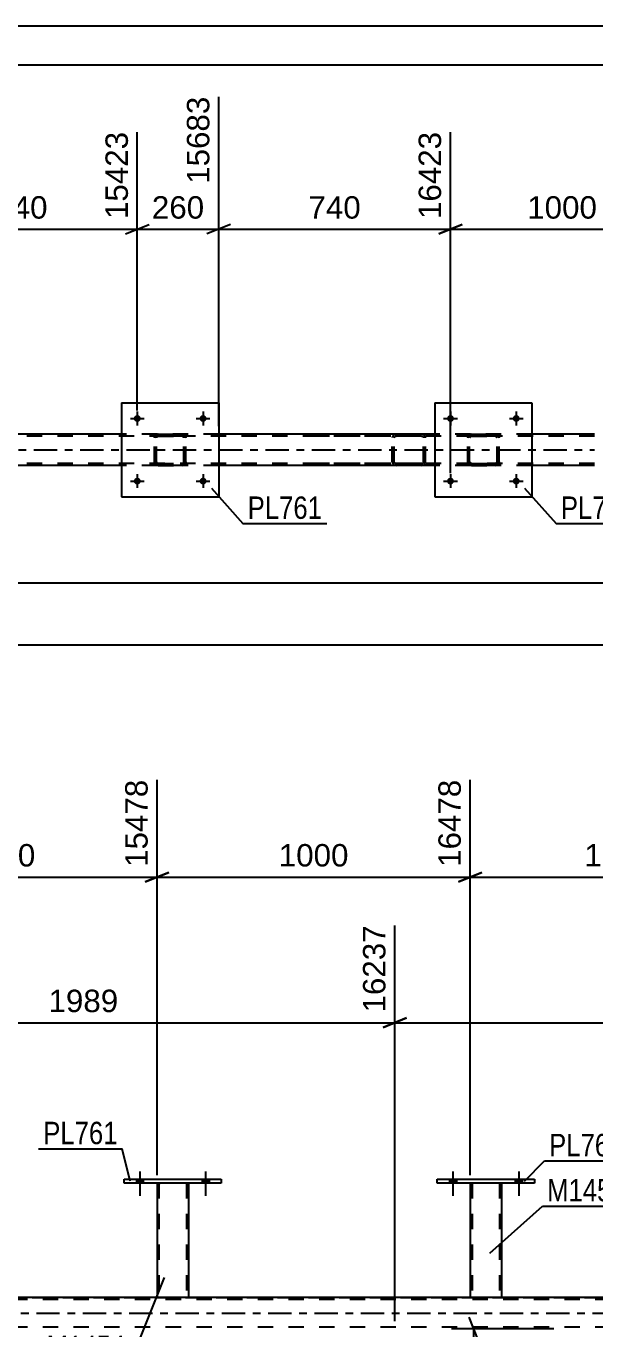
# Model space of a CAD drawing. Header units: millimetres. Extents: x 0 to 841, y 0 to 594.
# Drawn here: x 669.9 to 742.6, y 427.5 to 594 of the extents above; entities that cross this region are included whole.
import ezdxf

# ---------------------------------------------------------------- set-up
doc = ezdxf.new("R2010")
doc.units = ezdxf.units.MM
doc.linetypes.add('DXK_LINE_DOT2', pattern=[3.9198, 1.9599, -1.9599])
doc.linetypes.add('DXK_LINE_DOT3', pattern=[5.9187, 2.979, -0.9799, 0.9799, -0.9799])
doc.styles.add('Arial', font='ARIAL.TTF', dxfattribs={"height": 0.2})
doc.styles.add('Arial Narrow', font='ARIALN.TTF', dxfattribs={"height": 0.2})

# ---------------------------------------------------------------- blocks, each defined once
blk = doc.blocks.new('Unknown-717034435-1133')
at = {"color": 5, "linetype": 'Continuous'}
for p, q in [((841, 594), (0, 594)), ((836, 589), (5, 589))]:
    blk.add_line(p, q, dxfattribs=at)
blk = doc.blocks.new('Part-717034435-5609 - 5585')
at = {"color": 7, "linetype": 'DXK_LINE_DOT2'}
for p, q in [((742.52, 541.61), (67.2, 541.61)), ((694.52, 541.85), (682.12, 541.85)), ((734.52, 541.85), (722.12, 541.85)), ((742.52, 538.09), (67.2, 538.09)), ((694.52, 537.85), (682.12, 537.85)), ((734.52, 537.85), (722.12, 537.85))]:
    blk.add_line(p, q, dxfattribs=at)
at = {"color": 2, "linetype": 'Continuous'}
for p, q in [((682.12, 541.85), (654.52, 541.85)), ((722.12, 541.85), (694.52, 541.85)), ((742.52, 541.85), (734.52, 541.85)), ((682.12, 537.85), (654.52, 537.85)), ((722.12, 537.85), (694.52, 537.85)), ((742.52, 537.85), (734.52, 537.85))]:
    blk.add_line(p, q, dxfattribs=at)
at = {"color": 7, "linetype": 'DXK_LINE_DOT3'}
blk.add_line((67.2, 539.85), (742.52, 539.85), dxfattribs=at)
blk = doc.blocks.new('Bolt-717034435-5626 - 5585')
at = {"linetype": 'Continuous'}
for points in [[(724.56, 535.85, -1), (723.68, 535.85, -1)], [(732.96, 535.85, -1), (732.08, 535.85, -1)]]:
    blk.add_hatch(color=1, dxfattribs=at).paths.add_polyline_path(points)
at = {"color": 1, "linetype": 'Continuous'}
for p, q in [((724.12, 536.73), (724.12, 534.97)), ((732.52, 536.73), (732.52, 534.97)), ((723.24, 535.85), (725, 535.85)), ((731.64, 535.85), (733.4, 535.85))]:
    blk.add_line(p, q, dxfattribs=at)
blk = doc.blocks.new('Bolt-717034435-5710 - 5585')
at = {"linetype": 'Continuous'}
for points in [[(684.56, 535.85, -1), (683.68, 535.85, -1)], [(692.96, 535.85, -1), (692.08, 535.85, -1)]]:
    blk.add_hatch(color=1, dxfattribs=at).paths.add_polyline_path(points)
at = {"color": 1, "linetype": 'Continuous'}
for p, q in [((684.12, 536.73), (684.12, 534.97)), ((692.52, 536.73), (692.52, 534.97)), ((683.24, 535.85), (685, 535.85)), ((691.64, 535.85), (693.4, 535.85))]:
    blk.add_line(p, q, dxfattribs=at)
blk = doc.blocks.new('Bolt-717034435-5711 - 5585')
at = {"linetype": 'Continuous'}
for points in [[(684.56, 543.85, -1), (683.68, 543.85, -1)], [(692.96, 543.85, -1), (692.08, 543.85, -1)]]:
    blk.add_hatch(color=1, dxfattribs=at).paths.add_polyline_path(points)
at = {"color": 1, "linetype": 'Continuous'}
for p, q in [((684.12, 544.73), (684.12, 542.97)), ((692.52, 544.73), (692.52, 542.97)), ((683.24, 543.85), (685, 543.85)), ((691.64, 543.85), (693.4, 543.85))]:
    blk.add_line(p, q, dxfattribs=at)
blk = doc.blocks.new('Part-717034435-5693 - 5585')
at = {"color": 7, "linetype": 'DXK_LINE_DOT2'}
for p, q in [((686.32, 541.37), (686.36, 541.56)), ((686.36, 541.56), (686.32, 541.37)), ((686.32, 538.33), (686.32, 541.37)), ((686.58, 541.47), (686.56, 541.37)), ((686.56, 541.37), (686.58, 541.46)), ((686.56, 538.33), (686.56, 541.37)), ((686.58, 541.46), (686.63, 541.54)), ((686.63, 541.54), (686.58, 541.47)), ((686.62, 541.82), (686.8, 541.85)), ((686.8, 541.85), (686.62, 541.82)), ((686.71, 541.6), (686.63, 541.54)), ((686.63, 541.54), (686.71, 541.59)), ((686.71, 541.59), (686.8, 541.61)), ((686.8, 541.61), (686.71, 541.6)), ((686.8, 541.85), (689.84, 541.85)), ((686.8, 541.85), (686.8, 541.85)), ((686.8, 541.85), (689.84, 541.85)), ((686.8, 541.61), (689.84, 541.61)), ((686.8, 541.61), (686.8, 541.61)), ((689.84, 541.61), (686.8, 541.61)), ((689.84, 541.85), (689.84, 541.85)), ((689.84, 541.85), (690.02, 541.82)), ((690.02, 541.82), (689.84, 541.85)), ((689.84, 541.61), (689.84, 541.61)), ((689.84, 541.61), (689.93, 541.59)), ((689.93, 541.6), (689.84, 541.61)), ((690.01, 541.54), (689.93, 541.6)), ((689.93, 541.59), (690.01, 541.54)), ((690.01, 541.54), (690.06, 541.46)), ((690.06, 541.47), (690.01, 541.54)), ((690.08, 541.37), (690.06, 541.47)), ((690.06, 541.46), (690.08, 541.37)), ((690.08, 538.33), (690.08, 541.37)), ((690.28, 541.56), (690.32, 541.37)), ((690.32, 541.37), (690.28, 541.56)), ((690.32, 538.33), (690.32, 541.37)), ((686.36, 538.15), (686.32, 538.33)), ((686.32, 538.33), (686.36, 538.15)), ((686.58, 538.24), (686.56, 538.33)), ((686.56, 538.33), (686.58, 538.24)), ((686.63, 538.16), (686.58, 538.24)), ((686.58, 538.24), (686.63, 538.16)), ((686.8, 537.85), (686.62, 537.89)), ((686.62, 537.89), (686.8, 537.85)), ((686.71, 538.11), (686.63, 538.16)), ((686.63, 538.16), (686.71, 538.11)), ((686.8, 538.09), (686.71, 538.11)), ((686.71, 538.11), (686.8, 538.09)), ((686.8, 538.09), (689.84, 538.09)), ((686.8, 538.09), (686.8, 538.09)), ((686.8, 538.09), (689.84, 538.09)), ((686.8, 537.85), (689.84, 537.85)), ((686.8, 537.85), (686.8, 537.85)), ((686.8, 537.85), (689.84, 537.85)), ((689.93, 538.11), (689.84, 538.09)), ((689.84, 538.09), (689.93, 538.11)), ((689.84, 538.09), (689.84, 538.09)), ((690.02, 537.89), (689.84, 537.85)), ((689.84, 537.85), (690.02, 537.89)), ((689.84, 537.85), (689.84, 537.85)), ((690.01, 538.16), (689.93, 538.11)), ((689.93, 538.11), (690.01, 538.16)), ((690.06, 538.24), (690.01, 538.16)), ((690.01, 538.16), (690.06, 538.24)), ((690.08, 538.33), (690.06, 538.24)), ((690.06, 538.24), (690.08, 538.33)), ((690.32, 538.33), (690.28, 538.15)), ((690.28, 538.15), (690.32, 538.33))]:
    blk.add_line(p, q, dxfattribs=at)
at = {"color": 7, "linetype": 'DXK_LINE_DOT3'}
blk.add_line((688.32, 539.85), (688.32, 539.85), dxfattribs=at)
at = {"color": 7, "linetype": 'DXK_LINE_DOT2'}
for centre, start, end in [((686.8, 541.37), 112.5, 157.5), ((686.8, 541.37), 112.5, 157.5), ((689.84, 541.37), 22.5, 67.5), ((689.84, 541.37), 22.5, 67.5), ((686.8, 538.33), 202.5, 247.5), ((686.8, 538.33), 202.5, 247.5), ((689.84, 538.33), 292.5, 337.5), ((689.84, 538.33), 292.5, 337.5)]:
    blk.add_arc(centre, 0.48, start, end, dxfattribs=at)
blk = doc.blocks.new('Part-717034435-5698 - 5585')
at = {"color": 2, "linetype": 'Continuous'}
for p, q in [((682.12, 545.85), (682.12, 533.85)), ((682.12, 545.85), (694.52, 545.85)), ((694.52, 545.85), (694.52, 533.85)), ((682.12, 533.85), (694.52, 533.85))]:
    blk.add_line(p, q, dxfattribs=at)
blk = doc.blocks.new('Part-717034435-5709 - 5585')
at = {"color": 7, "linetype": 'DXK_LINE_DOT2'}
for p, q in [((726.32, 541.37), (726.36, 541.56)), ((726.36, 541.56), (726.32, 541.37)), ((726.32, 538.33), (726.32, 541.37)), ((726.58, 541.47), (726.56, 541.37)), ((726.56, 541.37), (726.58, 541.46)), ((726.56, 538.33), (726.56, 541.37)), ((726.58, 541.46), (726.63, 541.54)), ((726.63, 541.54), (726.58, 541.47)), ((726.62, 541.82), (726.8, 541.85)), ((726.8, 541.85), (726.62, 541.82)), ((726.71, 541.6), (726.63, 541.54)), ((726.63, 541.54), (726.71, 541.59)), ((726.71, 541.59), (726.8, 541.61)), ((726.8, 541.61), (726.71, 541.6)), ((726.8, 541.85), (729.84, 541.85)), ((726.8, 541.85), (726.8, 541.85)), ((726.8, 541.85), (729.84, 541.85)), ((726.8, 541.61), (729.84, 541.61)), ((726.8, 541.61), (726.8, 541.61)), ((729.84, 541.61), (726.8, 541.61)), ((729.84, 541.85), (729.84, 541.85)), ((729.84, 541.85), (730.02, 541.82)), ((730.02, 541.82), (729.84, 541.85)), ((729.84, 541.61), (729.84, 541.61)), ((729.84, 541.61), (729.93, 541.59)), ((729.93, 541.6), (729.84, 541.61)), ((730.01, 541.54), (729.93, 541.6)), ((729.93, 541.59), (730.01, 541.54)), ((730.01, 541.54), (730.06, 541.46)), ((730.06, 541.47), (730.01, 541.54)), ((730.08, 541.37), (730.06, 541.47)), ((730.06, 541.46), (730.08, 541.37)), ((730.08, 538.33), (730.08, 541.37)), ((730.28, 541.56), (730.32, 541.37)), ((730.32, 541.37), (730.28, 541.56)), ((730.32, 538.33), (730.32, 541.37)), ((726.36, 538.15), (726.32, 538.33)), ((726.32, 538.33), (726.36, 538.15)), ((726.58, 538.24), (726.56, 538.33)), ((726.56, 538.33), (726.58, 538.24)), ((726.63, 538.16), (726.58, 538.24)), ((726.58, 538.24), (726.63, 538.16)), ((726.8, 537.85), (726.62, 537.89)), ((726.62, 537.89), (726.8, 537.85)), ((726.71, 538.11), (726.63, 538.16)), ((726.63, 538.16), (726.71, 538.11)), ((726.8, 538.09), (726.71, 538.11)), ((726.71, 538.11), (726.8, 538.09)), ((726.8, 538.09), (729.84, 538.09)), ((726.8, 538.09), (726.8, 538.09)), ((726.8, 538.09), (729.84, 538.09)), ((726.8, 537.85), (729.84, 537.85)), ((726.8, 537.85), (726.8, 537.85)), ((726.8, 537.85), (729.84, 537.85)), ((729.93, 538.11), (729.84, 538.09)), ((729.84, 538.09), (729.93, 538.11)), ((729.84, 538.09), (729.84, 538.09)), ((730.02, 537.89), (729.84, 537.85)), ((729.84, 537.85), (730.02, 537.89)), ((729.84, 537.85), (729.84, 537.85)), ((730.01, 538.16), (729.93, 538.11)), ((729.93, 538.11), (730.01, 538.16)), ((730.06, 538.24), (730.01, 538.16)), ((730.01, 538.16), (730.06, 538.24)), ((730.08, 538.33), (730.06, 538.24)), ((730.06, 538.24), (730.08, 538.33)), ((730.32, 538.33), (730.28, 538.15)), ((730.28, 538.15), (730.32, 538.33))]:
    blk.add_line(p, q, dxfattribs=at)
at = {"color": 7, "linetype": 'DXK_LINE_DOT3'}
blk.add_line((728.32, 539.85), (728.32, 539.85), dxfattribs=at)
at = {"color": 7, "linetype": 'DXK_LINE_DOT2'}
for centre, start, end in [((726.8, 541.37), 112.5, 157.5), ((726.8, 541.37), 112.5, 157.5), ((729.84, 541.37), 22.5, 67.5), ((729.84, 541.37), 22.5, 67.5), ((726.8, 538.33), 202.5, 247.5), ((726.8, 538.33), 202.5, 247.5), ((729.84, 538.33), 292.5, 337.5), ((729.84, 538.33), 292.5, 337.5)]:
    blk.add_arc(centre, 0.48, start, end, dxfattribs=at)
blk = doc.blocks.new('Part-717034435-5823 - 5585')
at = {"color": 7, "linetype": 'DXK_LINE_DOT2'}
for p, q in [((720.44, 541.85), (705.3, 541.85)), ((720.44, 541.61), (705.3, 541.61)), ((716.73, 541.54), (716.69, 541.37)), ((716.69, 538.33), (716.69, 541.37)), ((716.73, 541.56), (716.73, 541.54)), ((716.94, 541.37), (716.96, 541.47)), ((716.94, 538.33), (716.94, 541.37)), ((716.96, 541.47), (717.02, 541.54)), ((717.2, 541.85), (717, 541.82)), ((717.02, 541.54), (717.1, 541.6)), ((717.1, 541.6), (717.2, 541.61)), ((720.63, 541.82), (720.44, 541.85)), ((720.44, 541.61), (720.53, 541.6)), ((720.53, 541.6), (720.62, 541.54)), ((720.62, 541.54), (720.67, 541.47)), ((720.67, 541.47), (720.69, 541.37)), ((720.69, 538.33), (720.69, 541.37)), ((720.91, 541.54), (720.91, 541.56)), ((720.95, 541.37), (720.91, 541.54)), ((720.95, 538.33), (720.95, 541.37)), ((720.44, 538.09), (705.3, 538.09)), ((720.44, 537.85), (705.3, 537.85)), ((716.69, 538.33), (716.73, 538.15)), ((716.96, 538.24), (716.94, 538.33)), ((717.02, 538.16), (716.96, 538.24)), ((717, 537.89), (717.2, 537.85)), ((717.1, 538.11), (717.02, 538.16)), ((717.2, 538.09), (717.1, 538.11)), ((720.53, 538.11), (720.44, 538.09)), ((720.44, 537.85), (720.63, 537.89)), ((720.62, 538.16), (720.53, 538.11)), ((720.67, 538.24), (720.62, 538.16)), ((720.69, 538.33), (720.67, 538.24)), ((720.91, 538.15), (720.95, 538.33))]:
    blk.add_line(p, q, dxfattribs=at)
for centre, start, end in [((717.18, 541.35), 110.7583, 155.68), ((720.45, 541.35), 24.32, 69.2417), ((717.18, 538.35), 204.32, 249.2417), ((720.45, 538.35), 290.7583, 335.68)]:
    blk.add_arc(centre, 0.496, start, end, dxfattribs=at)
blk = doc.blocks.new('Part-717034435-5887 - 5585')
at = {"color": 2, "linetype": 'Continuous'}
for p, q in [((722.12, 545.85), (722.12, 533.85)), ((722.12, 545.85), (734.52, 545.85)), ((734.52, 545.85), (734.52, 533.85)), ((722.12, 533.85), (734.52, 533.85))]:
    blk.add_line(p, q, dxfattribs=at)
blk = doc.blocks.new('Bolt-717034435-5888 - 5585')
at = {"linetype": 'Continuous'}
for points in [[(724.56, 543.85, -1), (723.68, 543.85, -1)], [(732.96, 543.85, -1), (732.08, 543.85, -1)]]:
    blk.add_hatch(color=1, dxfattribs=at).paths.add_polyline_path(points)
at = {"color": 1, "linetype": 'Continuous'}
for p, q in [((724.12, 544.73), (724.12, 542.97)), ((732.52, 544.73), (732.52, 542.97)), ((723.24, 543.85), (725, 543.85)), ((731.64, 543.85), (733.4, 543.85))]:
    blk.add_line(p, q, dxfattribs=at)
blk = doc.blocks.new('Bolt-717034435-3650 - 3633')
at = {"linetype": 'Continuous'}
for points in [[(724, 446.14), (724.88, 446.14), (724.88, 446.62), (724, 446.62)], [(732.4, 446.14), (733.28, 446.14), (733.28, 446.62), (732.4, 446.62)]]:
    blk.add_hatch(color=1, dxfattribs=at).paths.add_polyline_path(points)
at = {"color": 1, "linetype": 'Continuous'}
for p, q in [((724, 446.62), (724, 446.14)), ((724.44, 447.62), (724.44, 444.5)), ((724.88, 446.62), (724.88, 446.14)), ((732.4, 446.62), (732.4, 446.14)), ((732.84, 447.62), (732.84, 444.5)), ((733.28, 446.62), (733.28, 446.14))]:
    blk.add_line(p, q, dxfattribs=at)
blk = doc.blocks.new('Part-717034435-3926 - 3633')
at = {"color": 7, "linetype": 'DXK_LINE_DOT2'}
for p, q in [((752.42, 431.26), (67.52, 431.26)), ((86.64, 431.5), (752.42, 431.5)), ((690.64, 431.5), (686.64, 431.5)), ((730.64, 431.5), (726.64, 431.5)), ((752.42, 427.74), (67.52, 427.74))]:
    blk.add_line(p, q, dxfattribs=at)
at = {"color": 2, "linetype": 'Continuous'}
for p, q in [((686.64, 431.5), (650.64, 431.5)), ((726.64, 431.5), (690.64, 431.5)), ((752.42, 431.5), (730.64, 431.5))]:
    blk.add_line(p, q, dxfattribs=at)
at = {"color": 7, "linetype": 'DXK_LINE_DOT3'}
blk.add_line((67.52, 429.5), (752.42, 429.5), dxfattribs=at)
blk = doc.blocks.new('Part-717034435-4043 - 3633')
at = {"color": 7, "linetype": 'DXK_LINE_DOT2'}
for p, q in [((686.64, 446.15), (686.64, 446.15)), ((686.64, 446.15), (686.64, 446.14)), ((686.64, 446.14), (686.64, 446.15)), ((686.68, 446.15), (686.64, 446.15)), ((686.64, 446.15), (686.68, 446.15)), ((686.78, 446.15), (686.68, 446.15)), ((686.68, 446.15), (686.78, 446.15)), ((686.9, 446.15), (686.78, 446.15)), ((686.78, 446.15), (686.94, 446.15)), ((686.88, 446.15), (686.88, 446.15)), ((686.88, 446.15), (686.88, 431.5)), ((686.9, 446.15), (686.88, 446.15)), ((686.88, 446.15), (686.9, 446.15)), ((690.35, 446.15), (686.9, 446.15)), ((686.95, 446.15), (686.9, 446.15)), ((686.9, 446.15), (686.95, 446.15)), ((690.35, 446.15), (686.94, 446.15)), ((690.25, 446.15), (686.95, 446.15)), ((686.95, 446.15), (687.03, 446.15)), ((690.33, 446.15), (687.03, 446.15)), ((690.33, 446.15), (690.25, 446.15)), ((690.38, 446.15), (690.33, 446.15)), ((690.33, 446.15), (690.38, 446.15)), ((690.35, 446.15), (690.5, 446.15)), ((690.5, 446.15), (690.35, 446.15)), ((690.4, 446.15), (690.38, 446.15)), ((690.38, 446.15), (690.4, 446.15)), ((690.4, 446.15), (690.4, 446.15)), ((690.4, 446.15), (690.4, 431.5)), ((690.5, 446.15), (690.61, 446.15)), ((690.61, 446.15), (690.5, 446.15)), ((690.61, 446.15), (690.64, 446.15)), ((690.64, 446.15), (690.61, 446.15)), ((690.64, 446.15), (690.64, 446.15)), ((690.64, 446.15), (690.64, 446.14)), ((690.64, 446.14), (690.64, 446.15)), ((686.64, 431.5), (686.68, 431.5)), ((686.68, 431.5), (686.78, 431.5)), ((686.78, 431.5), (686.94, 431.5)), ((686.9, 431.5), (686.88, 431.5)), ((686.88, 431.5), (686.9, 431.5)), ((686.95, 431.5), (686.9, 431.5)), ((686.9, 431.5), (686.95, 431.5)), ((690.35, 431.5), (686.94, 431.5)), ((690.25, 431.5), (686.95, 431.5)), ((686.95, 431.5), (687.03, 431.5)), ((690.38, 431.5), (687.03, 431.5)), ((690.33, 431.5), (690.25, 431.5)), ((690.38, 431.5), (690.33, 431.5)), ((690.35, 431.5), (690.5, 431.5)), ((690.4, 431.5), (690.38, 431.5)), ((690.38, 431.5), (690.4, 431.5)), ((690.5, 431.5), (690.61, 431.5)), ((690.61, 431.5), (690.64, 431.5))]:
    blk.add_line(p, q, dxfattribs=at)
at = {"color": 2, "linetype": 'Continuous'}
for p, q in [((686.64, 446.14), (686.64, 431.5)), ((690.64, 446.14), (690.64, 431.5)), ((686.68, 431.5), (686.64, 431.5)), ((686.78, 431.5), (686.68, 431.5)), ((686.94, 431.5), (686.78, 431.5)), ((690.35, 431.5), (686.94, 431.5)), ((690.5, 431.5), (690.35, 431.5)), ((690.61, 431.5), (690.5, 431.5)), ((690.64, 431.5), (690.61, 431.5))]:
    blk.add_line(p, q, dxfattribs=at)
blk = doc.blocks.new('Part-717034435-4048 - 3633')
at = {"color": 2, "linetype": 'Continuous'}
for p, q in [((682.44, 446.14), (682.44, 446.62)), ((682.44, 446.62), (694.84, 446.62)), ((694.84, 446.62), (694.84, 446.14)), ((694.84, 446.14), (682.44, 446.14))]:
    blk.add_line(p, q, dxfattribs=at)
blk = doc.blocks.new('Part-717034435-4063 - 3633')
at = {"color": 7, "linetype": 'DXK_LINE_DOT2'}
for p, q in [((726.64, 446.15), (726.64, 446.15)), ((726.64, 446.15), (726.64, 446.14)), ((726.64, 446.14), (726.64, 446.15)), ((726.68, 446.15), (726.64, 446.15)), ((726.64, 446.15), (726.68, 446.15)), ((726.78, 446.15), (726.68, 446.15)), ((726.68, 446.15), (726.78, 446.15)), ((726.9, 446.15), (726.78, 446.15)), ((726.78, 446.15), (726.94, 446.15)), ((726.88, 446.15), (726.88, 446.15)), ((726.88, 446.15), (726.88, 431.5)), ((726.9, 446.15), (726.88, 446.15)), ((726.88, 446.15), (726.9, 446.15)), ((730.35, 446.15), (726.9, 446.15)), ((726.95, 446.15), (726.9, 446.15)), ((726.9, 446.15), (726.95, 446.15)), ((730.35, 446.15), (726.94, 446.15)), ((730.25, 446.15), (726.95, 446.15)), ((726.95, 446.15), (727.03, 446.15)), ((730.33, 446.15), (727.03, 446.15)), ((730.33, 446.15), (730.25, 446.15)), ((730.38, 446.15), (730.33, 446.15)), ((730.33, 446.15), (730.38, 446.15)), ((730.35, 446.15), (730.5, 446.15)), ((730.5, 446.15), (730.35, 446.15)), ((730.4, 446.15), (730.38, 446.15)), ((730.38, 446.15), (730.4, 446.15)), ((730.4, 446.15), (730.4, 446.15)), ((730.4, 446.15), (730.4, 431.5)), ((730.5, 446.15), (730.61, 446.15)), ((730.61, 446.15), (730.5, 446.15)), ((730.61, 446.15), (730.64, 446.15)), ((730.64, 446.15), (730.61, 446.15)), ((730.64, 446.15), (730.64, 446.15)), ((730.64, 446.15), (730.64, 446.14)), ((730.64, 446.14), (730.64, 446.15)), ((726.64, 431.5), (726.68, 431.5)), ((726.68, 431.5), (726.78, 431.5)), ((726.78, 431.5), (726.94, 431.5)), ((726.9, 431.5), (726.88, 431.5)), ((726.88, 431.5), (726.9, 431.5)), ((726.95, 431.5), (726.9, 431.5)), ((726.9, 431.5), (726.94, 431.5)), ((730.35, 431.5), (726.94, 431.5)), ((726.94, 431.5), (726.95, 431.5)), ((730.25, 431.5), (726.95, 431.5)), ((726.95, 431.5), (727.03, 431.5)), ((730.33, 431.5), (727.03, 431.5)), ((730.33, 431.5), (730.25, 431.5)), ((730.38, 431.5), (730.33, 431.5)), ((730.33, 431.5), (730.38, 431.5)), ((730.35, 431.5), (730.5, 431.5)), ((730.4, 431.5), (730.38, 431.5)), ((730.38, 431.5), (730.4, 431.5)), ((730.5, 431.5), (730.61, 431.5)), ((730.61, 431.5), (730.64, 431.5))]:
    blk.add_line(p, q, dxfattribs=at)
at = {"color": 2, "linetype": 'Continuous'}
for p, q in [((726.64, 446.14), (726.64, 431.5)), ((730.64, 446.14), (730.64, 431.5)), ((726.68, 431.5), (726.64, 431.5)), ((726.78, 431.5), (726.68, 431.5)), ((726.94, 431.5), (726.78, 431.5)), ((730.35, 431.5), (726.94, 431.5)), ((730.5, 431.5), (730.35, 431.5)), ((730.61, 431.5), (730.5, 431.5)), ((730.64, 431.5), (730.61, 431.5))]:
    blk.add_line(p, q, dxfattribs=at)
blk = doc.blocks.new('Bolt-717034435-4132 - 3633')
at = {"linetype": 'Continuous'}
for points in [[(684, 446.14), (684.88, 446.14), (684.88, 446.62), (684, 446.62)], [(692.4, 446.14), (693.28, 446.14), (693.28, 446.62), (692.4, 446.62)]]:
    blk.add_hatch(color=1, dxfattribs=at).paths.add_polyline_path(points)
at = {"color": 1, "linetype": 'Continuous'}
for p, q in [((684, 446.62), (684, 446.14)), ((684.44, 447.62), (684.44, 444.5)), ((684.88, 446.62), (684.88, 446.14)), ((692.4, 446.62), (692.4, 446.14)), ((692.84, 447.62), (692.84, 444.5)), ((693.28, 446.62), (693.28, 446.14))]:
    blk.add_line(p, q, dxfattribs=at)
blk = doc.blocks.new('Bolt-717034435-4133 - 3633')
at = {"linetype": 'Continuous'}
for points in [[(684, 446.14), (684.88, 446.14), (684.88, 446.62), (684, 446.62)], [(692.4, 446.14), (693.28, 446.14), (693.28, 446.62), (692.4, 446.62)]]:
    blk.add_hatch(color=1, dxfattribs=at).paths.add_polyline_path(points)
at = {"color": 1, "linetype": 'Continuous'}
for p, q in [((684, 446.62), (684, 446.14)), ((684.44, 447.62), (684.44, 444.5)), ((684.88, 446.62), (684.88, 446.14)), ((692.4, 446.62), (692.4, 446.14)), ((692.84, 447.62), (692.84, 444.5)), ((693.28, 446.62), (693.28, 446.14))]:
    blk.add_line(p, q, dxfattribs=at)
blk = doc.blocks.new('Part-717034435-4167 - 3633')
at = {"color": 2, "linetype": 'Continuous'}
for p, q in [((722.44, 446.14), (722.44, 446.62)), ((722.44, 446.62), (734.84, 446.62)), ((734.84, 446.62), (734.84, 446.14)), ((734.84, 446.14), (722.44, 446.14))]:
    blk.add_line(p, q, dxfattribs=at)
blk = doc.blocks.new('Bolt-717034435-4168 - 3633')
at = {"linetype": 'Continuous'}
for points in [[(724, 446.14), (724.88, 446.14), (724.88, 446.62), (724, 446.62)], [(732.4, 446.14), (733.28, 446.14), (733.28, 446.62), (732.4, 446.62)]]:
    blk.add_hatch(color=1, dxfattribs=at).paths.add_polyline_path(points)
at = {"color": 1, "linetype": 'Continuous'}
for p, q in [((724, 446.62), (724, 446.14)), ((724.44, 447.62), (724.44, 444.5)), ((724.88, 446.62), (724.88, 446.14)), ((732.4, 446.62), (732.4, 446.14)), ((732.84, 447.62), (732.84, 444.5)), ((733.28, 446.62), (733.28, 446.14))]:
    blk.add_line(p, q, dxfattribs=at)
blk = doc.blocks.new('StraightDimension-717034435-16197 - 5585')
at = {"color": 7, "linetype": 'Continuous'}
for p, q in [((724.12, 536.85), (724.12, 580.46)), ((752.62, 544.85), (752.62, 580.46)), ((725.62, 568.64), (722.62, 567.44)), ((724.12, 568.04), (752.62, 568.04)), ((751.12, 567.44), (754.12, 568.64))]:
    blk.add_line(p, q, dxfattribs=at)
at = {"color": 0, "linetype": 'Continuous'}
blk.add_wipeout([(752.02, 581.06), (747.82, 581.06), (747.82, 568.74), (752.02, 568.74)], dxfattribs=at)
at = {"color": 0}
blk.add_wipeout([(743.42, 568.79), (743.42, 572.99), (733.32, 572.99), (733.32, 568.79)], dxfattribs=at)
at = {"color": 3, "linetype": 'Continuous', "style": 'Arial'}
blk.add_text('17423', height=2.865, rotation=90.0002, dxfattribs=at).set_placement((751.42, 569.34))
at = {"color": 3, "style": 'Arial'}
blk.add_text('1000', height=2.865, dxfattribs=at).set_placement((733.92, 569.39))
blk = doc.blocks.new('StraightDimension-717034435-5955 - 5585')
at = {"color": 7, "linetype": 'Continuous'}
blk.add_line((67.2, 522.83), (776.37, 522.83), dxfattribs=at)
blk = doc.blocks.new('StraightDimension-717034435-5976 - 5585')
at = {"color": 7, "linetype": 'Continuous'}
blk.add_line((66.56, 514.91), (776.37, 514.91), dxfattribs=at)
blk = doc.blocks.new('StraightDimension-717034435-16198 - 5585')
at = {"color": 7, "linetype": 'Continuous'}
for p, q in [((694.52, 542.85), (694.52, 584.96)), ((724.12, 536.85), (724.12, 580.46)), ((696.02, 568.64), (693.02, 567.44)), ((694.52, 568.04), (724.12, 568.04)), ((722.62, 567.44), (725.62, 568.64))]:
    blk.add_line(p, q, dxfattribs=at)
at = {"color": 0, "linetype": 'Continuous'}
blk.add_wipeout([(723.52, 581.06), (719.32, 581.06), (719.32, 568.74), (723.52, 568.74)], dxfattribs=at)
at = {"color": 0}
blk.add_wipeout([(713.25, 568.79), (713.25, 572.99), (705.38, 572.99), (705.38, 568.79)], dxfattribs=at)
at = {"color": 3, "linetype": 'Continuous', "style": 'Arial'}
blk.add_text('16423', height=2.865, rotation=90.0002, dxfattribs=at).set_placement((722.92, 569.34))
at = {"color": 3, "style": 'Arial'}
blk.add_text('740', height=2.865, dxfattribs=at).set_placement((705.98, 569.39))
blk = doc.blocks.new('StraightDimension-717034435-16199 - 5585')
at = {"color": 7, "linetype": 'Continuous'}
for p, q in [((694.52, 542.85), (694.52, 584.96)), ((684.12, 544.85), (684.12, 580.46)), ((682.62, 567.44), (685.62, 568.64)), ((684.12, 568.04), (694.52, 568.04)), ((696.02, 568.64), (693.02, 567.44))]:
    blk.add_line(p, q, dxfattribs=at)
at = {"color": 0}
blk.add_wipeout([(693.25, 568.79), (693.25, 572.99), (685.38, 572.99), (685.38, 568.79)], dxfattribs=at)
at = {"color": 3, "style": 'Arial'}
blk.add_text('260', height=2.865, dxfattribs=at).set_placement((685.98, 569.39))
at = {"color": 0, "linetype": 'Continuous'}
blk.add_wipeout([(693.92, 585.56), (689.72, 585.56), (689.72, 573.24), (693.92, 573.24)], dxfattribs=at)
at = {"color": 3, "linetype": 'Continuous', "style": 'Arial'}
blk.add_text('15683', height=2.865, rotation=90.0002, dxfattribs=at).set_placement((693.32, 573.84))
blk = doc.blocks.new('StraightDimension-717034435-16200 - 5585')
at = {"color": 7, "linetype": 'Continuous'}
for p, q in [((654.52, 542.85), (654.52, 584.96)), ((684.12, 544.85), (684.12, 580.46)), ((656.02, 568.64), (653.02, 567.44)), ((654.52, 568.04), (684.12, 568.04)), ((682.62, 567.44), (685.62, 568.64))]:
    blk.add_line(p, q, dxfattribs=at)
at = {"color": 0, "linetype": 'Continuous'}
blk.add_wipeout([(683.52, 581.06), (679.32, 581.06), (679.32, 568.74), (683.52, 568.74)], dxfattribs=at)
at = {"color": 0}
blk.add_wipeout([(673.25, 568.79), (673.25, 572.99), (665.38, 572.99), (665.38, 568.79)], dxfattribs=at)
at = {"color": 3, "linetype": 'Continuous', "style": 'Arial'}
blk.add_text('15423', height=2.865, rotation=90.0002, dxfattribs=at).set_placement((682.92, 569.34))
at = {"color": 3, "style": 'Arial'}
blk.add_text('740', height=2.865, dxfattribs=at).set_placement((665.98, 569.39))
blk = doc.blocks.new('StraightDimension-717034435-4841 - 3633')
at = {"color": 7, "linetype": 'Continuous'}
for p, q in [((637.45, 428.5), (637.45, 483.56)), ((717.01, 428.5), (717.01, 479.06)), ((638.95, 467.24), (635.95, 466.04)), ((637.45, 466.64), (717.01, 466.64)), ((715.51, 466.04), (718.51, 467.24))]:
    blk.add_line(p, q, dxfattribs=at)
at = {"color": 0, "linetype": 'Continuous'}
blk.add_wipeout([(716.41, 479.66), (712.21, 479.66), (712.21, 467.34), (716.41, 467.34)], dxfattribs=at)
at = {"color": 0}
blk.add_wipeout([(682.28, 467.39), (682.28, 471.59), (672.18, 471.59), (672.18, 467.39)], dxfattribs=at)
at = {"color": 3, "linetype": 'Continuous', "style": 'Arial'}
blk.add_text('16237', height=2.865, rotation=90.0002, dxfattribs=at).set_placement((715.81, 467.94))
at = {"color": 3, "style": 'Arial'}
blk.add_text('1989', height=2.865, dxfattribs=at).set_placement((672.78, 467.99))
blk = doc.blocks.new('StraightDimension-717034435-13258 - 3633')
at = {"color": 7, "linetype": 'Continuous'}
for p, q in [((726.64, 447.15), (726.64, 497.66)), ((764.72, 447.15), (764.72, 497.66)), ((728.14, 485.85), (725.14, 484.65)), ((726.64, 485.25), (764.72, 485.25)), ((763.22, 484.65), (766.22, 485.85))]:
    blk.add_line(p, q, dxfattribs=at)
at = {"color": 0, "linetype": 'Continuous'}
blk.add_wipeout([(764.12, 498.26), (759.92, 498.26), (759.92, 485.95), (764.12, 485.95)], dxfattribs=at)
at = {"color": 0}
blk.add_wipeout([(750.73, 486), (750.73, 490.2), (740.63, 490.2), (740.63, 486)], dxfattribs=at)
at = {"color": 3, "linetype": 'Continuous', "style": 'Arial'}
blk.add_text('17478', height=2.865, rotation=90.0002, dxfattribs=at).set_placement((763.52, 486.55))
at = {"color": 3, "style": 'Arial'}
blk.add_text('1000', height=2.865, dxfattribs=at).set_placement((741.23, 486.6))
blk = doc.blocks.new('StraightDimension-717034435-13259 - 3633')
at = {"color": 7, "linetype": 'Continuous'}
for p, q in [((686.64, 447.15), (686.64, 497.66)), ((726.64, 447.15), (726.64, 497.66)), ((688.14, 485.85), (685.14, 484.65)), ((686.64, 485.25), (726.64, 485.25)), ((725.14, 484.65), (728.14, 485.85))]:
    blk.add_line(p, q, dxfattribs=at)
at = {"color": 0, "linetype": 'Continuous'}
blk.add_wipeout([(726.04, 498.26), (721.84, 498.26), (721.84, 485.95), (726.04, 485.95)], dxfattribs=at)
at = {"color": 0}
blk.add_wipeout([(711.69, 486), (711.69, 490.2), (701.59, 490.2), (701.59, 486)], dxfattribs=at)
at = {"color": 3, "linetype": 'Continuous', "style": 'Arial'}
blk.add_text('16478', height=2.865, rotation=90.0002, dxfattribs=at).set_placement((725.44, 486.55))
at = {"color": 3, "style": 'Arial'}
blk.add_text('1000', height=2.865, dxfattribs=at).set_placement((702.19, 486.6))
blk = doc.blocks.new('StraightDimension-717034435-4865 - 3633')
at = {"color": 7, "linetype": 'Continuous'}
for p, q in [((717.01, 428.5), (717.01, 479.06)), ((786.27, 432.5), (786.27, 479.06)), ((718.51, 467.24), (715.51, 466.04)), ((717.01, 466.64), (786.27, 466.64)), ((784.77, 466.04), (787.77, 467.24))]:
    blk.add_line(p, q, dxfattribs=at)
at = {"color": 0, "linetype": 'Continuous'}
blk.add_wipeout([(785.67, 479.66), (781.47, 479.66), (781.47, 467.34), (785.67, 467.34)], dxfattribs=at)
at = {"color": 0}
blk.add_wipeout([(756.69, 467.39), (756.69, 471.59), (746.59, 471.59), (746.59, 467.39)], dxfattribs=at)
at = {"color": 3, "linetype": 'Continuous', "style": 'Arial'}
blk.add_text('18017', height=2.865, rotation=90.0002, dxfattribs=at).set_placement((785.07, 467.94))
at = {"color": 3, "style": 'Arial'}
blk.add_text('1780', height=2.865, dxfattribs=at).set_placement((747.19, 467.99))
blk = doc.blocks.new('StraightDimension-717034435-13260 - 3633')
at = {"color": 7, "linetype": 'Continuous'}
for p, q in [((646.64, 447.15), (646.64, 497.66)), ((686.64, 447.15), (686.64, 497.66)), ((648.14, 485.85), (645.14, 484.65)), ((646.64, 485.25), (686.64, 485.25)), ((685.14, 484.65), (688.14, 485.85))]:
    blk.add_line(p, q, dxfattribs=at)
at = {"color": 0, "linetype": 'Continuous'}
blk.add_wipeout([(686.04, 498.26), (681.84, 498.26), (681.84, 485.95), (686.04, 485.95)], dxfattribs=at)
at = {"color": 0}
blk.add_wipeout([(671.69, 486), (671.69, 490.2), (661.59, 490.2), (661.59, 486)], dxfattribs=at)
at = {"color": 3, "linetype": 'Continuous', "style": 'Arial'}
blk.add_text('15478', height=2.865, rotation=90.0002, dxfattribs=at).set_placement((685.44, 486.55))
at = {"color": 3, "style": 'Arial'}
blk.add_text('1000', height=2.865, dxfattribs=at).set_placement((662.19, 486.6))
blk = doc.blocks.new('StraightDimension-717034435-5446 - 3633')
at = {"color": 7, "linetype": 'Continuous'}
for p, q in [((727.71, 426), (726.51, 429)), ((737.3, 427.5), (724.26, 427.5)), ((727.11, 306.28), (727.11, 427.5)), ((726.51, 307.78), (727.71, 304.78)), ((726.43, 306.28), (729.51, 306.28))]:
    blk.add_line(p, q, dxfattribs=at)
at = {"color": 0}
blk.add_wipeout([(726.36, 371.94), (722.16, 371.94), (722.16, 361.84), (726.36, 361.84)], dxfattribs=at)
at = {"color": 3, "style": 'Arial'}
blk.add_text('3031', height=2.865, rotation=90.0002, dxfattribs=at).set_placement((725.76, 362.44))
blk = doc.blocks.new('Mark-717034435-5694 - 5585')
at = {"color": 0}
blk.add_wipeout([(707.73, 531.02), (707.73, 534.02), (698.22, 534.02), (698.22, 531.02)], dxfattribs=at)
blk.add_wipeout([(707.73, 531.02), (707.73, 534.02), (698.22, 534.02), (698.22, 531.02)], dxfattribs=at)
at = {"color": 30, "linetype": 'Continuous'}
for p, q in [((693.59, 534.95), (697.62, 530.42)), ((697.62, 530.42), (708.33, 530.42))]:
    blk.add_line(p, q, dxfattribs=at)
at = {"color": 3, "style": 'Arial Narrow'}
blk.add_text('PL761', height=2.863, dxfattribs=at).set_placement((698.22, 531.02))
blk = doc.blocks.new('Mark-717034435-5883 - 5585')
at = {"color": 0}
blk.add_wipeout([(747.73, 531.02), (747.73, 534.02), (738.22, 534.02), (738.22, 531.02)], dxfattribs=at)
blk.add_wipeout([(747.73, 531.02), (747.73, 534.02), (738.22, 534.02), (738.22, 531.02)], dxfattribs=at)
at = {"color": 30, "linetype": 'Continuous'}
for p, q in [((733.59, 534.95), (737.62, 530.42)), ((737.62, 530.42), (748.33, 530.42))]:
    blk.add_line(p, q, dxfattribs=at)
at = {"color": 3, "style": 'Arial Narrow'}
blk.add_text('PL761', height=2.863, dxfattribs=at).set_placement((738.22, 531.02))
blk = doc.blocks.new('Mark-717034435-4059 - 3633')
at = {"color": 0}
blk.add_wipeout([(746.51, 443.8), (746.51, 446.8), (736.46, 446.8), (736.46, 443.8)], dxfattribs=at)
blk.add_wipeout([(746.51, 443.8), (746.51, 446.8), (736.46, 446.8), (736.46, 443.8)], dxfattribs=at)
at = {"color": 30, "linetype": 'Continuous'}
for p, q in [((729.16, 437.18), (735.86, 443.2)), ((735.86, 443.2), (747.11, 443.2))]:
    blk.add_line(p, q, dxfattribs=at)
at = {"color": 3, "style": 'Arial Narrow'}
blk.add_text('M1454', height=2.863, dxfattribs=at).set_placement((736.46, 443.8))
blk = doc.blocks.new('Mark-717034435-4039 - 3633')
at = {"color": 0}
blk.add_wipeout([(682.6, 423.76), (682.6, 426.76), (672.55, 426.76), (672.55, 423.76)], dxfattribs=at)
blk.add_wipeout([(682.6, 423.76), (682.6, 426.76), (672.55, 426.76), (672.55, 423.76)], dxfattribs=at)
at = {"color": 30, "linetype": 'Continuous'}
for p in [(687.56, 434.06), (671.95, 423.16)]:
    blk.add_line(p, (683.2, 423.16), dxfattribs=at)
at = {"color": 3, "style": 'Arial Narrow'}
blk.add_text('M1454', height=2.863, dxfattribs=at).set_placement((672.55, 423.76))
blk = doc.blocks.new('Mark-717034435-4044 - 3633')
at = {"color": 0}
blk.add_wipeout([(681.61, 451.11), (681.61, 454.11), (672.11, 454.11), (672.11, 451.11)], dxfattribs=at)
blk.add_wipeout([(681.61, 451.11), (681.61, 454.11), (672.11, 454.11), (672.11, 451.11)], dxfattribs=at)
at = {"color": 30, "linetype": 'Continuous'}
for p in [(671.51, 450.51), (683.19, 446.39)]:
    blk.add_line(p, (682.21, 450.51), dxfattribs=at)
at = {"color": 3, "style": 'Arial Narrow'}
blk.add_text('PL761', height=2.863, dxfattribs=at).set_placement((672.11, 451.11))
blk = doc.blocks.new('Mark-717034435-4163 - 3633')
at = {"color": 0}
blk.add_wipeout([(746.22, 449.57), (746.22, 452.57), (736.72, 452.57), (736.72, 449.57)], dxfattribs=at)
blk.add_wipeout([(746.22, 449.57), (746.22, 452.57), (736.72, 452.57), (736.72, 449.57)], dxfattribs=at)
at = {"color": 30, "linetype": 'Continuous'}
for p, q in [((733.58, 446.4), (736.12, 448.97)), ((736.12, 448.97), (746.82, 448.97))]:
    blk.add_line(p, q, dxfattribs=at)
at = {"color": 3, "style": 'Arial Narrow'}
blk.add_text('PL761', height=2.863, dxfattribs=at).set_placement((736.72, 449.57))

msp = doc.modelspace()

# ---------------------------------------------------------------- block references
for name in ['Unknown-717034435-1133', 'Part-717034435-5698 - 5585', 'Bolt-717034435-5711 - 5585', 'Part-717034435-5887 - 5585', 'Bolt-717034435-5888 - 5585', 'Part-717034435-5609 - 5585', 'Part-717034435-5693 - 5585', 'Part-717034435-5823 - 5585', 'Part-717034435-5709 - 5585', 'Bolt-717034435-5710 - 5585', 'Bolt-717034435-5626 - 5585', 'Part-717034435-4048 - 3633', 'Bolt-717034435-4132 - 3633', 'Bolt-717034435-4133 - 3633', 'Part-717034435-4167 - 3633', 'Bolt-717034435-3650 - 3633', 'Bolt-717034435-4168 - 3633', 'Part-717034435-4043 - 3633', 'Part-717034435-4063 - 3633', 'Part-717034435-3926 - 3633']:
    msp.add_blockref(name, (0, 0))

# ---------------------------------------------------------------- next in the draw order: block references
for name in ['StraightDimension-717034435-16197 - 5585', 'StraightDimension-717034435-5955 - 5585', 'StraightDimension-717034435-13258 - 3633', 'StraightDimension-717034435-4841 - 3633']:
    msp.add_blockref(name, (0, 0))

# ---------------------------------------------------------------- next in the draw order: block references
for name in ['StraightDimension-717034435-16198 - 5585', 'StraightDimension-717034435-5976 - 5585', 'StraightDimension-717034435-13259 - 3633', 'Mark-717034435-4039 - 3633']:
    msp.add_blockref(name, (0, 0))

# ---------------------------------------------------------------- next in the draw order: block references
for name in ['StraightDimension-717034435-16199 - 5585', 'Mark-717034435-5694 - 5585', 'Mark-717034435-5883 - 5585', 'StraightDimension-717034435-13260 - 3633', 'StraightDimension-717034435-4865 - 3633']:
    msp.add_blockref(name, (0, 0))

# ---------------------------------------------------------------- next in the draw order: block references
for name in ['StraightDimension-717034435-16200 - 5585', 'Mark-717034435-4044 - 3633', 'Mark-717034435-4059 - 3633', 'StraightDimension-717034435-5446 - 3633']:
    msp.add_blockref(name, (0, 0))

# ---------------------------------------------------------------- next in the draw order: block references
msp.add_blockref('Mark-717034435-4163 - 3633', (0, 0))

doc.saveas('drawing.dxf')
